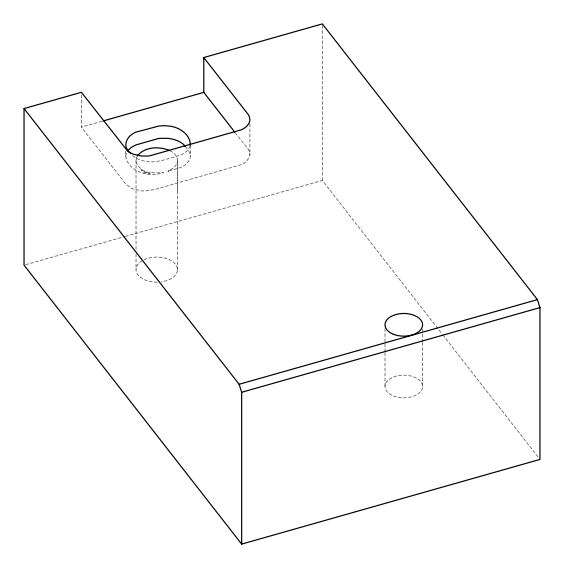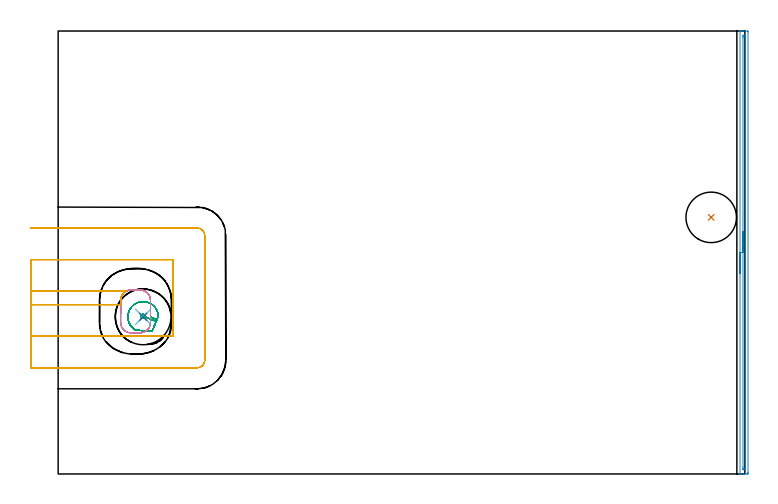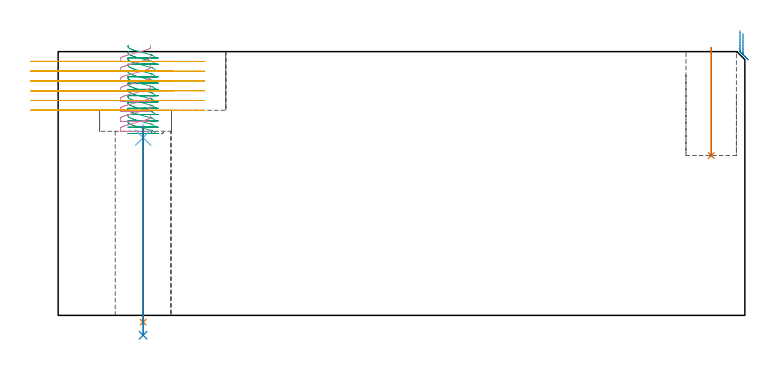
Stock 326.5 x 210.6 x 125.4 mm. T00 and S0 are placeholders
(PLAN: 8 operations, 6 tool changes, 17.7 min)
(1 INDEXABLE_INSERT_DRILL_BLIND_HOLE_FROM_SOLID | STEP1POCKET | UGT0302_003 | 0.21 min | 22331 mm3)
(2 AREA_MILL | FG_CHAMFER_SURFACE | UGT0205_001 | 3.52 min | 1520 mm3)
(3 MILL_CORNER_NOTCH_ROUND | CORNER_NOTCH_ROUND_CONCAVE | NXT0201_011 | Follow Part, ap 3, ae 75% | 3.23 min | 21300 mm3)
(4 MILL_RECTANGULAR_POCKET | POCKET_RECTANGULAR_STRAIGHT | UGT0201_136 | Follow Part, ap 5, ae 75% | 1.96 min | 24399 mm3)
(5 MILL_SLOT | SLOT_PARTIAL_RECTANGULAR | UGT0201_136 | Follow Part, ap 5, ae 75% | 7.94 min | 156679 mm3)
(6 SPOT_DRILL | STEP1HOLE | NXT0321_9005460120000 | 0.06 min | 81 mm3)
(7 DRILL_THROUGH_HOLE_INTO_CENTER | STEP1HOLE | NXT0301_065 | 0.38 min | 5898 mm3)
(8 DRILL_TO_ENLARGE_THROUGH_HOLE | STEP1HOLE | UGT0301_388 | 0.41 min | 41722 mm3)
(TOOL UGT0302_003 | Indexable Insert Drill 24mm | D24 PA180 FL50 Z2)
(TOOL UGT0205_001 | Chamfer Mill 20 x 3 x 45 deg. | D20 FL50 Z2)
(TOOL NXT0201_011 | ENDMILL 12mm [2P460-1200-NA 1630] | D12 FL38 Z6)
(TOOL UGT0201_136 | Carbide End Mill 20.0 | D20 FL30 Z4)
(TOOL NXT0321_9005460120000 | NC Spot Drill, 142deg, 12mm, Carbide, Uncoated | D12 PA142 FL30 Z2)
(TOOL NXT0301_065 | Carbide Drill 9.4mm [860.1-0940-075A1-MM 2214] | D9.4 PA140 FL98 Z2)
(TOOL UGT0301_388 | Twist Drill 26.5 mm | D26.5 PA118 FL165 Z2)
(OP 1 INDEXABLE_INSERT_DRILL_BLIND_HOLE_FROM_SOLID)
G17 G21 G94 G90
T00 M6
G54
G17 G0 G90 X310.5 Y122. S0 M3
G43 Z135.4 H0
G94 G81 G98 Z76. F250. R127.4
G80
M5
M2
(OP 2 AREA_MILL)
G17 G21 G94 G90
T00 M6
G54
G17 G0 G90 X324.2 Y95.3 S1061 M3
G43 Z135.4 H0
G94 G1 Y95.338 Z134.528 F250.
Y95.452 Z133.663
Y95.641 Z132.812
Y95.903 Z131.98
Y96.237 Z131.174
Y96.64 Z130.4
Y97.108 Z129.664
Y97.64 Z128.972
Y98.229 Z128.329
Y98.872 Z127.739
Y99.564 Z127.208
Y100.3 Z126.74
Y101.074 Z126.337
Y101.88 Z126.003
Y102.712 Z125.741
Y103.564 Z125.552
Y104.428 Z125.438
Y105.3 Z125.4
Y210.458
X324.203 Y210.59 Z125.388
X324.237 Y210.594 Z125.355
X324.56 Y210.6 Z125.039
X325.089 Z124.51
X325.655 Z123.94
X327.717 Z121.88
X327.991 Y210.598 Z121.605
X328. Y210.175 Z121.6
Y0.587
X327.998 Y0.424 Z121.602
X327.991 Y0.002 Z121.605
X327.717 Y0. Z121.88
X327.434 Z122.163
X325.655 Z123.94
X325.089 Z124.51
X324.56 Z125.039
X324.237 Y0.006 Z125.355
X324.203 Y0.01 Z125.388
X324.2 Y0.142 Z125.4
Y105.3
X325.614 Z123.986
Y207.38
X325.617 Y208.23 Z123.983
X325.619 Y208.266 Z123.981
X325.655 Y208.59 Z123.945
X326.181 Y208.595 Z123.419
X326.545 Y208.59 Z123.055
X326.581 Y208.23 Z123.019
X326.583 Y208.192 Z123.017
X326.586 Y207.339 Z123.014
Y3.22
X326.583 Y2.37 Z123.017
X326.581 Y2.334 Z123.019
X326.545 Y2.01 Z123.055
X326.019 Y2.005 Z123.581
X325.655 Y2.01 Z123.945
X325.619 Y2.37 Z123.981
X325.617 Y2.408 Z123.983
X325.614 Y3.261 Z123.986
Y105.3
Y106.172 Z124.024
Y107.037 Z124.138
Y107.888 Z124.326
Y108.72 Z124.589
Y109.526 Z124.923
Y110.3 Z125.325
Y111.036 Z125.794
Y111.728 Z126.325
Y112.371 Z126.915
Y112.96 Z127.558
Y113.492 Z128.25
Y113.96 Z128.986
Y114.363 Z129.76
Y114.697 Z130.566
Y114.959 Z131.398
Y115.148 Z132.249
Y115.262 Z133.114
Y115.3 Z133.986
G0 Z135.4
M5
M2
(OP 3 MILL_CORNER_NOTCH_ROUND)
G17 G21 G94 G90
T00 M6
G54
G17 G0 G90 X33.406 Y76.59 S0 M3
G43 Z135.4 H1
Z128.4
G94 G1 X33.325 Y76.329 Z128.327 F250.
X33.163 Y75.278 Z128.042
X33.156 Y74.215 Z127.757
X33.305 Y73.162 Z127.472
X33.605 Y72.143 Z127.187
X34.052 Y71.178 Z126.902
X34.634 Y70.288 Z126.618
X35.341 Y69.493 Z126.333
X35.627 Y69.243 Z126.231
X35.914 Y68.992 Z126.129
X36.454 Y68.606 Z125.951
X36.784 Y68.416 Z125.849
X44.159 Y67.792 Z123.865
X44.406 Y67.85 Z123.797
X44.623 Y67.982 Z123.729
X44.789 Y68.174 Z123.661
X46.594 Y72.491 Z122.408
X41.058 Y74.805
X41.352 Y75.51 F500.
G3 X39.242 Y74.23 R1.25
G1 X40.763 Y74.101
X41.058 Y74.805
X46.594 Y72.491
X47.644 Y75.003
G3 X36.784 Y68.416 R-7.25
G1 X44.033 Y67.803
G3 X44.838 Y68.291 R0.8
G1 X46.594 Y72.491
X46.979 Y73.414
X44.211 Y74.571 F250.
G0 X33.406 Y76.59 Z125.408
G1 X33.325 Y76.329 Z125.335
X33.163 Y75.278 Z125.05
X33.156 Y74.215 Z124.765
X33.305 Y73.162 Z124.48
X33.605 Y72.143 Z124.195
X34.052 Y71.178 Z123.91
X34.634 Y70.288 Z123.625
X35.341 Y69.493 Z123.34
X35.627 Y69.243 Z123.238
X35.914 Y68.992 Z123.136
X36.454 Y68.606 Z122.958
X36.784 Y68.416 Z122.856
X44.159 Y67.792 Z120.873
X44.406 Y67.85 Z120.805
X44.623 Y67.982 Z120.737
X44.789 Y68.174 Z120.669
X46.594 Y72.491 Z119.415
X41.058 Y74.805
X41.352 Y75.51 F500.
G3 X39.242 Y74.23 R1.25
G1 X40.763 Y74.101
X41.058 Y74.805
X46.594 Y72.491
X47.644 Y75.003
G3 X36.784 Y68.416 R-7.25
G1 X44.033 Y67.803
G3 X44.838 Y68.291 R0.8
G1 X46.594 Y72.491
X46.979 Y73.414
X44.211 Y74.571 F250.
G0 X33.406 Y76.59 Z122.415
G1 X33.325 Y76.329 Z122.342
X33.163 Y75.278 Z122.057
X33.156 Y74.215 Z121.772
X33.305 Y73.162 Z121.488
X33.605 Y72.143 Z121.203
X34.052 Y71.178 Z120.918
X34.634 Y70.288 Z120.633
X35.341 Y69.493 Z120.348
X35.627 Y69.243 Z120.246
X35.914 Y68.992 Z120.144
X36.454 Y68.606 Z119.966
X36.784 Y68.416 Z119.864
X44.159 Y67.792 Z117.881
X44.406 Y67.85 Z117.813
X44.623 Y67.982 Z117.745
X44.789 Y68.174 Z117.677
X46.594 Y72.491 Z116.423
X41.058 Y74.805
X41.352 Y75.51 F500.
G3 X39.242 Y74.23 R1.25
G1 X40.763 Y74.101
X41.058 Y74.805
X46.594 Y72.491
X47.644 Y75.003
G3 X36.784 Y68.416 R-7.25
G1 X44.033 Y67.803
G3 X44.838 Y68.291 R0.8
G1 X46.594 Y72.491
X46.979 Y73.414
X44.211 Y74.571 F250.
G0 X33.406 Y76.59 Z119.423
G1 X33.325 Y76.329 Z119.35
X33.163 Y75.278 Z119.065
X33.156 Y74.215 Z118.78
X33.305 Y73.162 Z118.495
X33.605 Y72.143 Z118.21
X34.052 Y71.178 Z117.926
X34.634 Y70.288 Z117.641
X35.341 Y69.493 Z117.356
X35.627 Y69.243 Z117.254
X35.914 Y68.992 Z117.152
X36.454 Y68.606 Z116.974
X36.784 Y68.416 Z116.872
X44.159 Y67.792 Z114.889
X44.406 Y67.85 Z114.821
X44.623 Y67.982 Z114.752
X44.789 Y68.174 Z114.684
X46.594 Y72.491 Z113.431
X41.058 Y74.805
X41.352 Y75.51 F500.
G3 X39.242 Y74.23 R1.25
G1 X40.763 Y74.101
X41.058 Y74.805
X46.594 Y72.491
X47.644 Y75.003
G3 X36.784 Y68.416 R-7.25
G1 X44.033 Y67.803
G3 X44.838 Y68.291 R0.8
G1 X46.594 Y72.491
X46.979 Y73.414
X44.211 Y74.571 F250.
G0 X33.406 Y76.59 Z116.431
G1 X33.325 Y76.329 Z116.358
X33.163 Y75.278 Z116.073
X33.156 Y74.215 Z115.788
X33.305 Y73.162 Z115.503
X33.605 Y72.143 Z115.218
X34.052 Y71.178 Z114.933
X34.634 Y70.288 Z114.648
X35.341 Y69.493 Z114.363
X35.627 Y69.243 Z114.261
X35.914 Y68.992 Z114.159
X36.454 Y68.606 Z113.982
X36.784 Y68.416 Z113.879
X44.159 Y67.792 Z111.896
X44.406 Y67.85 Z111.828
X44.623 Y67.982 Z111.76
X44.789 Y68.174 Z111.692
X46.594 Y72.491 Z110.438
X41.058 Y74.805
X41.352 Y75.51 F500.
G3 X39.242 Y74.23 R1.25
G1 X40.763 Y74.101
X41.058 Y74.805
X46.594 Y72.491
X47.644 Y75.003
G3 X36.784 Y68.416 R-7.25
G1 X44.033 Y67.803
G3 X44.838 Y68.291 R0.8
G1 X46.594 Y72.491
X46.979 Y73.414
X44.211 Y74.571 F250.
G0 X33.406 Y76.59 Z113.438
G1 X33.325 Y76.329 Z113.365
X33.163 Y75.278 Z113.08
X33.156 Y74.215 Z112.796
X33.305 Y73.162 Z112.511
X33.605 Y72.143 Z112.226
X34.052 Y71.178 Z111.941
X34.634 Y70.288 Z111.656
X35.341 Y69.493 Z111.371
X35.627 Y69.243 Z111.269
X35.914 Y68.992 Z111.167
X36.454 Y68.606 Z110.989
X36.784 Y68.416 Z110.887
X44.159 Y67.792 Z108.904
X44.406 Y67.85 Z108.836
X44.623 Y67.982 Z108.768
X44.789 Y68.174 Z108.7
X46.594 Y72.491 Z107.446
X41.058 Y74.805
X41.352 Y75.51 F500.
G3 X39.242 Y74.23 R1.25
G1 X40.763 Y74.101
X41.058 Y74.805
X46.594 Y72.491
X47.644 Y75.003
G3 X36.784 Y68.416 R-7.25
G1 X44.033 Y67.803
G3 X44.838 Y68.291 R0.8
G1 X46.594 Y72.491
X46.979 Y73.414
X44.211 Y74.571 F250.
G0 X33.406 Y76.59 Z110.446
G1 X33.325 Y76.329 Z110.373
X33.163 Y75.278 Z110.088
X33.156 Y74.215 Z109.803
X33.305 Y73.162 Z109.518
X33.605 Y72.143 Z109.234
X34.052 Y71.178 Z108.949
X34.634 Y70.288 Z108.664
X35.341 Y69.493 Z108.379
X35.627 Y69.243 Z108.277
X35.914 Y68.992 Z108.175
X36.454 Y68.606 Z107.997
X36.784 Y68.416 Z107.895
X44.159 Y67.792 Z105.912
X44.406 Y67.85 Z105.844
X44.623 Y67.982 Z105.776
X44.789 Y68.174 Z105.707
X46.594 Y72.491 Z104.454
X41.058 Y74.805
X41.352 Y75.51 F500.
G3 X39.242 Y74.23 R1.25
G1 X40.763 Y74.101
X41.058 Y74.805
X46.594 Y72.491
X47.644 Y75.003
G3 X36.784 Y68.416 R-7.25
G1 X44.033 Y67.803
G3 X44.838 Y68.291 R0.8
G1 X46.594 Y72.491
X46.979 Y73.414
X44.211 Y74.571 F250.
G0 X33.406 Y76.59 Z107.454
G1 X33.325 Y76.329 Z107.381
X33.163 Y75.278 Z107.096
X33.156 Y74.215 Z106.811
X33.305 Y73.162 Z106.526
X33.605 Y72.143 Z106.241
X34.052 Y71.178 Z105.956
X34.634 Y70.288 Z105.671
X35.341 Y69.493 Z105.387
X35.627 Y69.243 Z105.284
X35.914 Y68.992 Z105.182
X36.454 Y68.606 Z105.005
X36.784 Y68.416 Z104.903
X44.159 Y67.792 Z102.919
X44.406 Y67.85 Z102.851
X44.623 Y67.982 Z102.783
X44.789 Y68.174 Z102.715
X46.594 Y72.491 Z101.462
X41.058 Y74.805
X41.352 Y75.51 F500.
G3 X39.242 Y74.23 R1.25
G1 X40.763 Y74.101
X41.058 Y74.805
X46.594 Y72.491
X47.644 Y75.003
G3 X36.784 Y68.416 R-7.25
G1 X44.033 Y67.803
G3 X44.838 Y68.291 R0.8
G1 X46.594 Y72.491
X46.979 Y73.414
X44.211 Y74.571 F250.
G0 X33.406 Y76.59 Z104.462
G1 X33.325 Y76.329 Z104.388
X33.163 Y75.278 Z104.104
X33.156 Y74.215 Z103.819
X33.305 Y73.162 Z103.534
X33.605 Y72.143 Z103.249
X34.052 Y71.178 Z102.964
X34.634 Y70.288 Z102.679
X35.341 Y69.493 Z102.394
X35.627 Y69.243 Z102.292
X35.914 Y68.992 Z102.19
X36.454 Y68.606 Z102.012
X36.784 Y68.416 Z101.91
X44.159 Y67.792 Z99.927
X44.406 Y67.85 Z99.859
X44.623 Y67.982 Z99.791
X44.789 Y68.174 Z99.723
X46.594 Y72.491 Z98.469
X41.058 Y74.805
X41.352 Y75.51 F500.
G3 X39.242 Y74.23 R1.25
G1 X40.763 Y74.101
X41.058 Y74.805
X46.594 Y72.491
X47.644 Y75.003
G3 X36.784 Y68.416 R-7.25
G1 X44.033 Y67.803
G3 X44.838 Y68.291 R0.8
G1 X46.594 Y72.491
X46.979 Y73.414
X44.211 Y74.571 F250.
G0 X33.406 Y76.59 Z101.469
G1 X33.325 Y76.329 Z101.396
X33.163 Y75.278 Z101.111
X33.156 Y74.215 Z100.826
X33.305 Y73.162 Z100.541
X33.605 Y72.143 Z100.257
X34.052 Y71.178 Z99.972
X34.634 Y70.288 Z99.687
X35.341 Y69.493 Z99.402
X35.627 Y69.243 Z99.3
X35.914 Y68.992 Z99.198
X36.454 Y68.606 Z99.02
X36.784 Y68.416 Z98.918
X44.159 Y67.792 Z96.935
X44.406 Y67.85 Z96.867
X44.623 Y67.982 Z96.799
X44.789 Y68.174 Z96.731
X46.594 Y72.491 Z95.477
X41.058 Y74.805
X41.352 Y75.51 F500.
G3 X39.242 Y74.23 R1.25
G1 X40.763 Y74.101
X41.058 Y74.805
X46.594 Y72.491
X47.644 Y75.003
G3 X36.784 Y68.416 R-7.25
G1 X44.033 Y67.803
G3 X44.838 Y68.291 R0.8
G1 X46.594 Y72.491
X46.979 Y73.414
X44.211 Y74.571 F250.
G0 X33.406 Y76.59 Z98.477
G1 X33.325 Y76.329 Z98.404
X33.163 Y75.278 Z98.119
X33.156 Y74.215 Z97.834
X33.305 Y73.162 Z97.549
X33.605 Y72.143 Z97.264
X34.052 Y71.178 Z96.979
X34.634 Y70.288 Z96.695
X35.341 Y69.493 Z96.41
X35.627 Y69.243 Z96.308
X35.914 Y68.992 Z96.205
X36.454 Y68.606 Z96.028
X36.784 Y68.416 Z95.926
X44.159 Y67.792 Z93.942
X44.406 Y67.85 Z93.874
X44.623 Y67.982 Z93.806
X44.789 Y68.174 Z93.738
X46.594 Y72.491 Z92.485
X41.058 Y74.805
X41.352 Y75.51 F500.
G3 X39.242 Y74.23 R1.25
G1 X40.763 Y74.101
X41.058 Y74.805
X46.594 Y72.491
X47.644 Y75.003
G3 X36.784 Y68.416 R-7.25
G1 X44.033 Y67.803
G3 X44.838 Y68.291 R0.8
G1 X46.594 Y72.491
X46.979 Y73.414
X44.211 Y74.571 F250.
G0 X33.406 Y76.59 Z95.485
G1 X33.325 Y76.329 Z95.412
X33.163 Y75.278 Z95.127
X33.156 Y74.215 Z94.842
X33.305 Y73.162 Z94.557
X33.605 Y72.143 Z94.272
X34.052 Y71.178 Z93.987
X34.634 Y70.288 Z93.702
X35.341 Y69.493 Z93.417
X35.627 Y69.243 Z93.315
X35.914 Y68.992 Z93.213
X36.454 Y68.606 Z93.035
X36.784 Y68.416 Z92.933
X44.159 Y67.792 Z90.95
X44.406 Y67.85 Z90.882
X44.623 Y67.982 Z90.814
X44.789 Y68.174 Z90.746
X46.594 Y72.491 Z89.492
X41.058 Y74.805
X41.352 Y75.51 F500.
G3 X39.242 Y74.23 R1.25
G1 X40.763 Y74.101
X41.058 Y74.805
X46.594 Y72.491
X47.644 Y75.003
G3 X36.784 Y68.416 R-7.25
G1 X44.033 Y67.803
G3 X44.838 Y68.291 R0.8
G1 X46.594 Y72.491
X46.979 Y73.414
X44.211 Y74.571 F250.
G0 X33.406 Y76.59 Z92.492
G1 X33.325 Y76.329 Z92.419
X33.163 Y75.278 Z92.134
X33.156 Y74.215 Z91.849
X33.305 Y73.162 Z91.565
X33.605 Y72.143 Z91.28
X34.052 Y71.178 Z90.995
X34.634 Y70.288 Z90.71
X35.341 Y69.493 Z90.425
X35.627 Y69.243 Z90.323
X35.914 Y68.992 Z90.221
X36.454 Y68.606 Z90.043
X36.784 Y68.416 Z89.941
X44.159 Y67.792 Z87.958
X44.406 Y67.85 Z87.89
X44.623 Y67.982 Z87.822
X44.789 Y68.174 Z87.754
X46.594 Y72.491 Z86.5
X41.058 Y74.805
X41.352 Y75.51 F500.
G3 X39.242 Y74.23 R1.25
G1 X40.763 Y74.101
X41.058 Y74.805
X46.594 Y72.491
X47.644 Y75.003
G3 X36.784 Y68.416 R-7.25
G1 X44.033 Y67.803
G3 X44.838 Y68.291 R0.8
G1 X46.594 Y72.491
X46.979 Y73.414
X44.211 Y74.571 F250.
G0 Z135.4
M5
M2
(OP 4 MILL_RECTANGULAR_POCKET)
G17 G21 G94 G90
T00 M6
G54
G17 G0 G90 X43.9 Y78.823 S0 M3
G43 Z135.4 H0
Z128.4
G94 G1 Y82.6 Z127.388 F250.
Y82.821 Z127.329
X43.836 Y83.423 Z127.167
X43.698 Y84.012 Z127.005
X43.488 Y84.579 Z126.842
X43.21 Y85.116 Z126.68
X42.869 Y85.615 Z126.518
X42.468 Y86.068 Z126.356
X42.015 Y86.469 Z126.194
X41.516 Y86.81 Z126.032
X40.979 Y87.088 Z125.87
X40.412 Y87.298 Z125.708
X39.823 Y87.436 Z125.546
X39.221 Y87.5 Z125.384
X34.379 Z124.086
X33.777 Y87.436 Z123.924
X33.188 Y87.298 Z123.762
X32.621 Y87.088 Z123.6
X32.084 Y86.81 Z123.438
X31.585 Y86.469 Z123.276
X31.132 Y86.068 Z123.114
X30.731 Y85.615 Z122.952
X30.39 Y85.116 Z122.79
X30.112 Y84.579 Z122.628
X29.902 Y84.012 Z122.466
X29.764 Y83.423 Z122.304
X29.7 Y82.821 Z122.142
Y82.6 Z122.083
Y77.3 Z120.662
Y72. F500.
G3 X34.6 Y67.1 R4.9
G1 X39.
G3 X43.9 Y72. R4.9
G1 Y82.6
G3 X39. Y87.5 R4.9
G1 X34.6
G3 X29.7 Y82.6 R4.9
G1 Y77.3
Y76.3
G0 X43.9 Y78.823 Z123.662
G1 Y82.6 Z122.65 F250.
Y82.821 Z122.591
X43.836 Y83.423 Z122.429
X43.698 Y84.012 Z122.267
X43.488 Y84.579 Z122.105
X43.21 Y85.116 Z121.943
X42.869 Y85.615 Z121.781
X42.468 Y86.068 Z121.619
X42.015 Y86.469 Z121.457
X41.516 Y86.81 Z121.295
X40.979 Y87.088 Z121.133
X40.412 Y87.298 Z120.971
X39.823 Y87.436 Z120.809
X39.221 Y87.5 Z120.647
X34.379 Z119.349
X33.777 Y87.436 Z119.187
X33.188 Y87.298 Z119.025
X32.621 Y87.088 Z118.863
X32.084 Y86.81 Z118.701
X31.585 Y86.469 Z118.539
X31.132 Y86.068 Z118.377
X30.731 Y85.615 Z118.215
X30.39 Y85.116 Z118.053
X30.112 Y84.579 Z117.891
X29.902 Y84.012 Z117.728
X29.764 Y83.423 Z117.566
X29.7 Y82.821 Z117.404
Y82.6 Z117.345
Y77.3 Z115.925
Y72. F500.
G3 X34.6 Y67.1 R4.9
G1 X39.
G3 X43.9 Y72. R4.9
G1 Y82.6
G3 X39. Y87.5 R4.9
G1 X34.6
G3 X29.7 Y82.6 R4.9
G1 Y77.3
Y76.3
G0 X43.9 Y78.823 Z118.925
G1 Y82.6 Z117.913 F250.
Y82.821 Z117.854
X43.836 Y83.423 Z117.692
X43.698 Y84.012 Z117.53
X43.488 Y84.579 Z117.368
X43.21 Y85.116 Z117.205
X42.869 Y85.615 Z117.043
X42.468 Y86.068 Z116.881
X42.015 Y86.469 Z116.719
X41.516 Y86.81 Z116.557
X40.979 Y87.088 Z116.395
X40.412 Y87.298 Z116.233
X39.823 Y87.436 Z116.071
X39.221 Y87.5 Z115.909
X34.379 Z114.611
X33.777 Y87.436 Z114.449
X33.188 Y87.298 Z114.287
X32.621 Y87.088 Z114.125
X32.084 Y86.81 Z113.963
X31.585 Y86.469 Z113.801
X31.132 Y86.068 Z113.639
X30.731 Y85.615 Z113.477
X30.39 Y85.116 Z113.315
X30.112 Y84.579 Z113.153
X29.902 Y84.012 Z112.991
X29.764 Y83.423 Z112.829
X29.7 Y82.821 Z112.667
Y82.6 Z112.608
Y77.3 Z111.187
Y72. F500.
G3 X34.6 Y67.1 R4.9
G1 X39.
G3 X43.9 Y72. R4.9
G1 Y82.6
G3 X39. Y87.5 R4.9
G1 X34.6
G3 X29.7 Y82.6 R4.9
G1 Y77.3
Y76.3
G0 X43.9 Y78.823 Z114.187
G1 Y82.6 Z113.175 F250.
Y82.821 Z113.116
X43.836 Y83.423 Z112.954
X43.698 Y84.012 Z112.792
X43.488 Y84.579 Z112.63
X43.21 Y85.116 Z112.468
X42.869 Y85.615 Z112.306
X42.468 Y86.068 Z112.144
X42.015 Y86.469 Z111.982
X41.516 Y86.81 Z111.82
X40.979 Y87.088 Z111.658
X40.412 Y87.298 Z111.496
X39.823 Y87.436 Z111.334
X39.221 Y87.5 Z111.172
X34.379 Z109.874
X33.777 Y87.436 Z109.712
X33.188 Y87.298 Z109.55
X32.621 Y87.088 Z109.388
X32.084 Y86.81 Z109.226
X31.585 Y86.469 Z109.064
X31.132 Y86.068 Z108.902
X30.731 Y85.615 Z108.74
X30.39 Y85.116 Z108.578
X30.112 Y84.579 Z108.416
X29.902 Y84.012 Z108.254
X29.764 Y83.423 Z108.091
X29.7 Y82.821 Z107.929
Y82.6 Z107.87
Y77.3 Z106.45
Y72. F500.
G3 X34.6 Y67.1 R4.9
G1 X39.
G3 X43.9 Y72. R4.9
G1 Y82.6
G3 X39. Y87.5 R4.9
G1 X34.6
G3 X29.7 Y82.6 R4.9
G1 Y77.3
Y76.3
G0 X43.9 Y78.823 Z109.45
G1 Y82.6 Z108.438 F250.
Y82.821 Z108.379
X43.836 Y83.423 Z108.217
X43.698 Y84.012 Z108.055
X43.488 Y84.579 Z107.893
X43.21 Y85.116 Z107.73
X42.869 Y85.615 Z107.568
X42.468 Y86.068 Z107.406
X42.015 Y86.469 Z107.244
X41.516 Y86.81 Z107.082
X40.979 Y87.088 Z106.92
X40.412 Y87.298 Z106.758
X39.823 Y87.436 Z106.596
X39.221 Y87.5 Z106.434
X34.379 Z105.136
X33.777 Y87.436 Z104.974
X33.188 Y87.298 Z104.812
X32.621 Y87.088 Z104.65
X32.084 Y86.81 Z104.488
X31.585 Y86.469 Z104.326
X31.132 Y86.068 Z104.164
X30.731 Y85.615 Z104.002
X30.39 Y85.116 Z103.84
X30.112 Y84.579 Z103.678
X29.902 Y84.012 Z103.516
X29.764 Y83.423 Z103.354
X29.7 Y82.821 Z103.192
Y82.6 Z103.133
Y77.3 Z101.712
Y72. F500.
G3 X34.6 Y67.1 R4.9
G1 X39.
G3 X43.9 Y72. R4.9
G1 Y82.6
G3 X39. Y87.5 R4.9
G1 X34.6
G3 X29.7 Y82.6 R4.9
G1 Y77.3
Y76.3
G0 X43.9 Y78.823 Z104.712
G1 Y82.6 Z103.701 F250.
Y82.821 Z103.641
X43.836 Y83.423 Z103.479
X43.698 Y84.012 Z103.317
X43.488 Y84.579 Z103.155
X43.21 Y85.116 Z102.993
X42.869 Y85.615 Z102.831
X42.468 Y86.068 Z102.669
X42.015 Y86.469 Z102.507
X41.516 Y86.81 Z102.345
X40.979 Y87.088 Z102.183
X40.412 Y87.298 Z102.021
X39.823 Y87.436 Z101.859
X39.221 Y87.5 Z101.697
X34.379 Z100.399
X33.777 Y87.436 Z100.237
X33.188 Y87.298 Z100.075
X32.621 Y87.088 Z99.913
X32.084 Y86.81 Z99.751
X31.585 Y86.469 Z99.589
X31.132 Y86.068 Z99.427
X30.731 Y85.615 Z99.265
X30.39 Y85.116 Z99.103
X30.112 Y84.579 Z98.941
X29.902 Y84.012 Z98.779
X29.764 Y83.423 Z98.616
X29.7 Y82.821 Z98.454
Y82.6 Z98.395
Y77.3 Z96.975
Y72. F500.
G3 X34.6 Y67.1 R4.9
G1 X39.
G3 X43.9 Y72. R4.9
G1 Y82.6
G3 X39. Y87.5 R4.9
G1 X34.6
G3 X29.7 Y82.6 R4.9
G1 Y77.3
Y76.3
G0 X43.9 Y78.823 Z99.975
G1 Y82.6 Z98.963 F250.
Y82.821 Z98.904
X43.836 Y83.423 Z98.742
X43.698 Y84.012 Z98.58
X43.488 Y84.579 Z98.418
X43.21 Y85.116 Z98.256
X42.869 Y85.615 Z98.093
X42.468 Y86.068 Z97.931
X42.015 Y86.469 Z97.769
X41.516 Y86.81 Z97.607
X40.979 Y87.088 Z97.445
X40.412 Y87.298 Z97.283
X39.823 Y87.436 Z97.121
X39.221 Y87.5 Z96.959
X34.379 Z95.662
X33.777 Y87.436 Z95.499
X33.188 Y87.298 Z95.337
X32.621 Y87.088 Z95.175
X32.084 Y86.81 Z95.013
X31.585 Y86.469 Z94.851
X31.132 Y86.068 Z94.689
X30.731 Y85.615 Z94.527
X30.39 Y85.116 Z94.365
X30.112 Y84.579 Z94.203
X29.902 Y84.012 Z94.041
X29.764 Y83.423 Z93.879
X29.7 Y82.821 Z93.717
Y82.6 Z93.658
Y77.3 Z92.237
Y72. F500.
G3 X34.6 Y67.1 R4.9
G1 X39.
G3 X43.9 Y72. R4.9
G1 Y82.6
G3 X39. Y87.5 R4.9
G1 X34.6
G3 X29.7 Y82.6 R4.9
G1 Y77.3
Y76.3
G0 X43.9 Y78.823 Z95.237
G1 Y82.6 Z94.226 F250.
Y82.821 Z94.166
X43.836 Y83.423 Z94.004
X43.698 Y84.012 Z93.842
X43.488 Y84.579 Z93.68
X43.21 Y85.116 Z93.518
X42.869 Y85.615 Z93.356
X42.468 Y86.068 Z93.194
X42.015 Y86.469 Z93.032
X41.516 Y86.81 Z92.87
X40.979 Y87.088 Z92.708
X40.412 Y87.298 Z92.546
X39.823 Y87.436 Z92.384
X39.221 Y87.5 Z92.222
X34.379 Z90.924
X33.777 Y87.436 Z90.762
X33.188 Y87.298 Z90.6
X32.621 Y87.088 Z90.438
X32.084 Y86.81 Z90.276
X31.585 Y86.469 Z90.114
X31.132 Y86.068 Z89.952
X30.731 Y85.615 Z89.79
X30.39 Y85.116 Z89.628
X30.112 Y84.579 Z89.466
X29.902 Y84.012 Z89.304
X29.764 Y83.423 Z89.142
X29.7 Y82.821 Z88.979
Y82.6 Z88.92
Y77.3 Z87.5
Y72. F500.
G3 X34.6 Y67.1 R4.9
G1 X39.
G3 X43.9 Y72. R4.9
G1 Y82.6
G3 X39. Y87.5 R4.9
G1 X34.6
G3 X29.7 Y82.6 R4.9
G1 Y77.3
Y76.3
G0 Z135.4
M5
M2
(OP 5 MILL_SLOT)
G17 G21 G94 G90
T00 M6
G54
G17 G0 G90 X-13. Y80.5 S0 M3
G43 Z135.4 H0
Z120.75
G94 G1 X-10. F250.
X29.7 F500.
Y81.844
G2 X29.727 Y83.078 R7.743
X29.827 Y83.756 R7.743
X29.954 Y84.149 R8.499
X30.114 Y84.567 R8.499
X30.227 Y84.831 R8.499
G1 X30.474 Y85.241
X30.76 Y85.661
G2 X31.506 Y86.413 R7.142
X32.247 Y86.9 R7.685
G1 X-10.
X-13. F250.
Y65.5
X-10.
X54.7 F500.
Y101.9
X-10.
X-13. F250.
Y50.5
X-10.
X66.1 F500.
G3 X69.7 Y54.1 R3.6
G1 Y113.3
G3 X66.1 Y116.9 R3.6
G1 X-10.
X-13. F250.
G0 Y80.5 Z116.1
G1 X-10.
X29.7 F500.
Y81.844
G2 X29.827 Y83.756 R7.743
X29.99 Y84.247 R8.499
X30.23 Y84.835 R8.406
G1 X30.36 Y85.062
G2 X31.456 Y86.369 R4.561
G1 X31.506 Y86.413
G2 X32.247 Y86.9 R7.685
G1 X-10.
X-13. F250.
Y65.5
X-10.
X54.7 F500.
Y101.9
X-10.
X-13. F250.
Y50.5
X-10.
X66.1 F500.
G3 X69.7 Y54.1 R3.6
G1 Y113.3
G3 X66.1 Y116.9 R3.6
G1 X-10.
X-13. F250.
G0 Y80.5 Z111.45
G1 X-10.
X29.7 F500.
Y81.844
G2 X29.827 Y83.756 R7.743
X29.99 Y84.247 R8.499
X30.23 Y84.835 R8.406
G1 X30.36 Y85.062
G2 X31.456 Y86.369 R4.561
G1 X31.507 Y86.414
G2 X32.247 Y86.9 R7.669
G1 X-10.
X-13. F250.
Y65.5
X-10.
X54.7 F500.
Y101.9
X-10.
X-13. F250.
Y50.5
X-10.
X66.1 F500.
G3 X69.7 Y54.1 R3.6
G1 Y113.3
G3 X66.1 Y116.9 R3.6
G1 X-10.
X-13. F250.
G0 Y80.5 Z106.8
G1 X-10.
X29.7 F500.
Y81.844
G2 X29.827 Y83.756 R7.743
X29.99 Y84.247 R8.499
X30.232 Y84.839 R8.312
G1 X30.36 Y85.062
G2 X31.456 Y86.369 R4.56
G1 X31.507 Y86.414
G2 X32.247 Y86.9 R7.669
G1 X-10.
X-13. F250.
Y65.5
X-10.
X54.7 F500.
Y101.9
X-10.
X-13. F250.
Y50.5
X-10.
X66.1 F500.
G3 X69.7 Y54.1 R3.6
G1 Y113.3
G3 X66.1 Y116.9 R3.6
G1 X-10.
X-13. F250.
G0 Y80.5 Z102.15
G1 X-10.
X29.7 F500.
Y81.844
G2 X29.827 Y83.756 R7.743
X29.99 Y84.247 R8.499
X30.232 Y84.839 R8.312
G1 X30.36 Y85.062
G2 X31.456 Y86.369 R4.56
G1 X31.508 Y86.415
G2 X32.247 Y86.9 R7.651
G1 X-10.
X-13. F250.
Y65.5
X-10.
X54.7 F500.
Y101.9
X-10.
X-13. F250.
Y50.5
X-10.
X66.1 F500.
G3 X69.7 Y54.1 R3.6
G1 Y113.3
G3 X66.1 Y116.9 R3.6
G1 X-10.
X-13. F250.
G0 Y80.5 Z97.5
G1 X-10.
X29.7 F500.
Y81.844
G2 X29.827 Y83.756 R7.743
X30.227 Y84.831 R8.499
G1 X30.36 Y85.062
G2 X31.456 Y86.369 R4.56
G1 X31.508 Y86.415
G2 X32.247 Y86.9 R7.651
G1 X-10.
X-13. F250.
Y65.5
X-10.
X54.7 F500.
Y101.9
X-10.
X-13. F250.
Y50.5
X-10.
X66.1 F500.
G3 X69.7 Y54.1 R3.6
G1 Y113.3
G3 X66.1 Y116.9 R3.6
G1 X-10.
X-13. F250.
G0 Z135.4
M5
M2
(OP 6 SPOT_DRILL)
G17 G21 G94 G90
T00 M6
G54
G17 G0 G90 X40.4 Y74.7 S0 M3
G43 Z135.4 H0
G94 G81 G98 Z84.5 F250. R90.5
G80
M5
M2
(OP 7 DRILL_THROUGH_HOLE_INTO_CENTER)
G17 G21 G94 G90
T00 M6
G54
G17 G0 G90 X40.4 Y74.7 S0 M3
G43 Z135.4 H1
G94 G73 G98 Z-3.211 F250. Q9.071 R89.5
G80
M5
M2
(OP 8 DRILL_TO_ENLARGE_THROUGH_HOLE)
G17 G21 G94 G90
T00 M6
G54
G17 G0 G90 X40.4 Y74.7 S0 M3
G43 Z135.4 H0
G94 G73 G98 Z-9.461 F250. Q24.24 R89.5
G80
M5
M2
